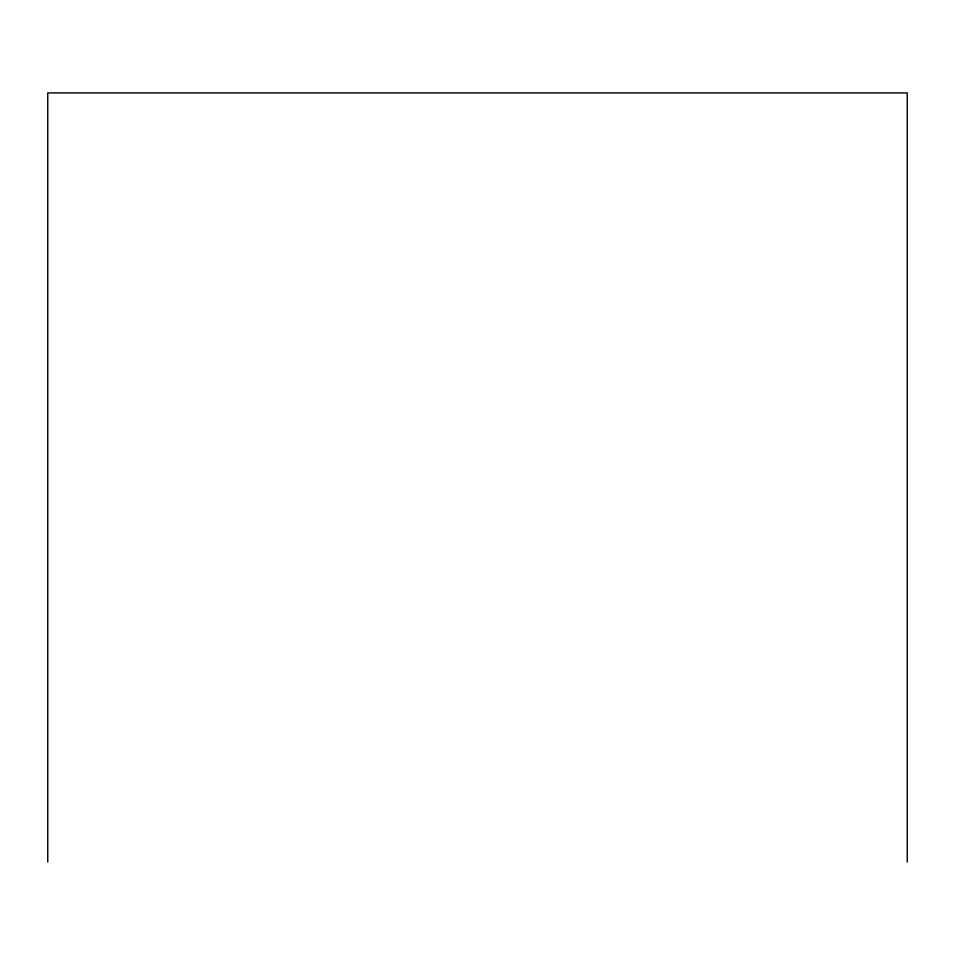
<?xml version="1.0" encoding="UTF-8"?>
<svg xmlns="http://www.w3.org/2000/svg" width="955" height="955" viewBox="0 0 955 955"><rect width="100%" height="100%" fill="white"/><g stroke="black" fill="none" stroke-linecap="round" stroke-linejoin="round"><path stroke-width="1.43" d="M907.25 862.079L907.25 92.922L47.75 92.922L47.75 862.079"/></g></svg>
